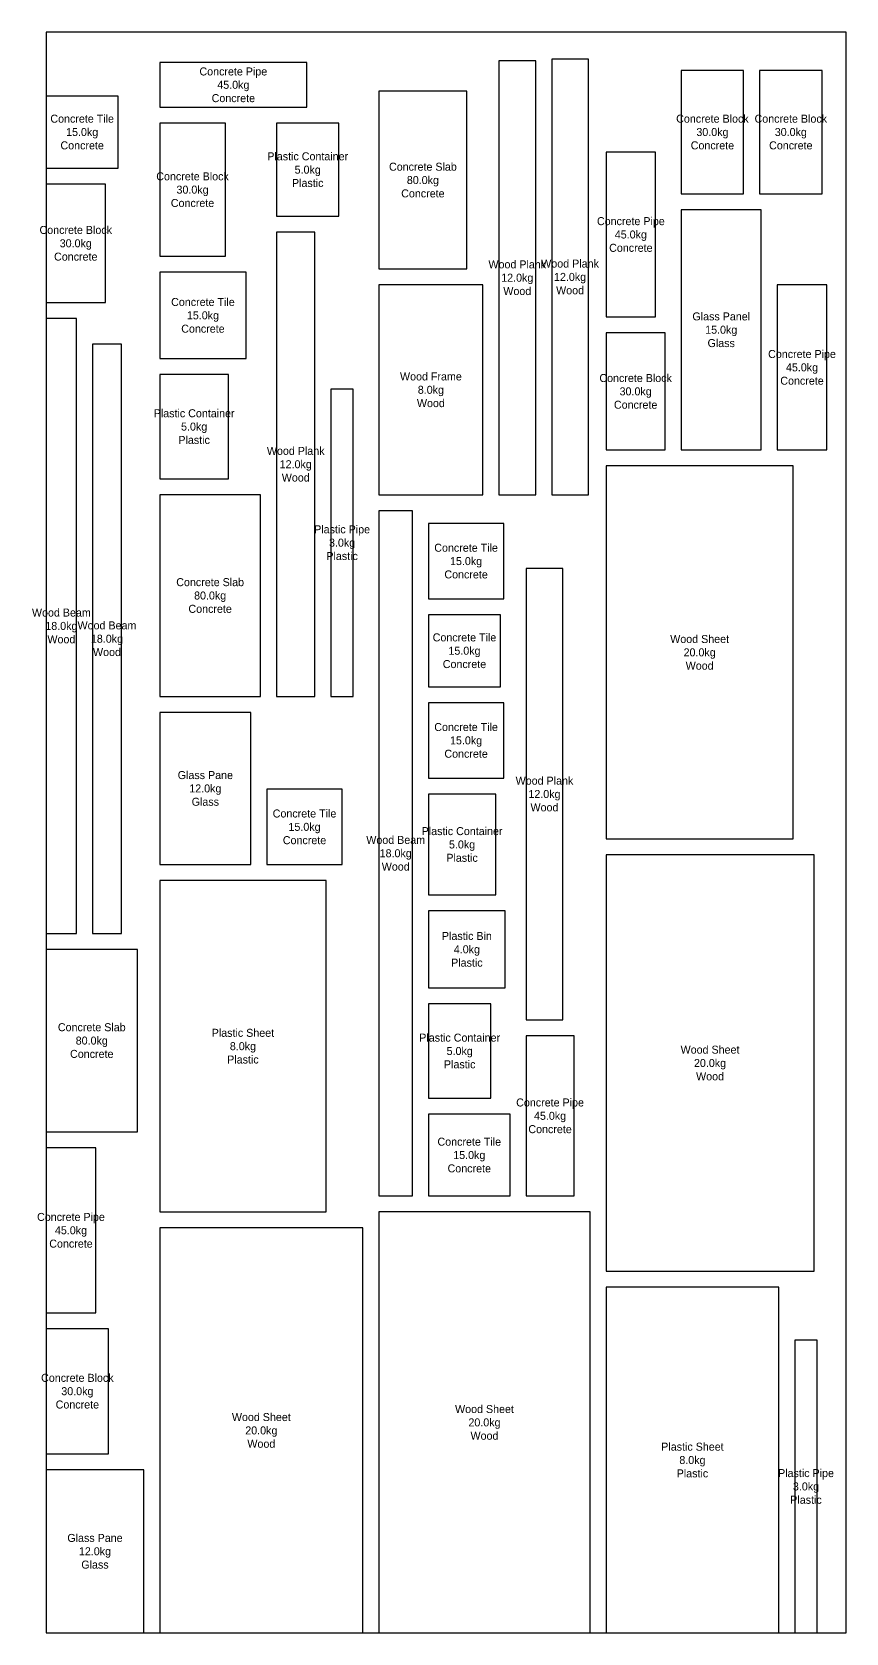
# Model space of a CAD drawing. Header units: metres. Extents: x -9 to 500, y 0 to 6375.
# Drawn here: x -9 to 500, y 2150 to 3150 of the extents above; entities that cross this region are included whole.
import ezdxf

# ---------------------------------------------------------------- set-up
doc = ezdxf.new("R2010")
doc.units = ezdxf.units.M

msp = doc.modelspace()

# ---------------------------------------------------------------- linework, layer by layer
for points in [[(0, 2150), (500, 2150), (500, 3150), (0, 3150), (0, 2150)], [(71, 3103), (163, 3103), (163, 3131), (71, 3131), (71, 3103)], [(283, 2861), (306, 2861), (306, 3132), (283, 3132), (283, 2861)], [(316, 2861), (339, 2861), (339, 3133), (316, 3133), (316, 2861)], [(397, 3049), (436, 3049), (436, 3126), (397, 3126), (397, 3049)], [(446, 3049), (485, 3049), (485, 3126), (446, 3126), (446, 3049)], [(0, 3065), (45, 3065), (45, 3110), (0, 3110), (0, 3065)], [(208, 3002), (263, 3002), (263, 3113), (208, 3113), (208, 3002)], [(71, 3010), (112, 3010), (112, 3093), (71, 3093), (71, 3010)], [(144, 3035), (183, 3035), (183, 3093), (144, 3093), (144, 3035)], [(350, 2972), (381, 2972), (381, 3075), (350, 3075), (350, 2972)], [(0, 2981), (37, 2981), (37, 3055), (0, 3055), (0, 2981)], [(397, 2889), (447, 2889), (447, 3039), (397, 3039), (397, 2889)], [(144, 2735), (168, 2735), (168, 3025), (144, 3025), (144, 2735)], [(71, 2946), (125, 2946), (125, 3000), (71, 3000), (71, 2946)], [(208, 2861), (273, 2861), (273, 2992), (208, 2992), (208, 2861)], [(457, 2889), (488, 2889), (488, 2992), (457, 2992), (457, 2889)], [(0, 2587), (19, 2587), (19, 2971), (0, 2971), (0, 2587)], [(350, 2889), (387, 2889), (387, 2962), (350, 2962), (350, 2889)], [(29, 2587), (47, 2587), (47, 2955), (29, 2955), (29, 2587)], [(71, 2871), (114, 2871), (114, 2936), (71, 2936), (71, 2871)], [(178, 2735), (192, 2735), (192, 2927), (178, 2927), (178, 2735)], [(350, 2646), (467, 2646), (467, 2879), (350, 2879), (350, 2646)], [(71, 2735), (134, 2735), (134, 2861), (71, 2861), (71, 2735)], [(208, 2423), (229, 2423), (229, 2851), (208, 2851), (208, 2423)], [(239, 2796), (286, 2796), (286, 2843), (239, 2843), (239, 2796)], [(300, 2533), (323, 2533), (323, 2815), (300, 2815), (300, 2533)], [(239, 2741), (284, 2741), (284, 2786), (239, 2786), (239, 2741)], [(239, 2684), (286, 2684), (286, 2731), (239, 2731), (239, 2684)], [(71, 2630), (128, 2630), (128, 2725), (71, 2725), (71, 2630)], [(138, 2630), (185, 2630), (185, 2677), (138, 2677), (138, 2630)], [(239, 2611), (281, 2611), (281, 2674), (239, 2674), (239, 2611)], [(350, 2376), (480, 2376), (480, 2636), (350, 2636), (350, 2376)], [(71, 2413), (175, 2413), (175, 2620), (71, 2620), (71, 2413)], [(239, 2553), (287, 2553), (287, 2601), (239, 2601), (239, 2553)], [(0, 2463), (57, 2463), (57, 2577), (0, 2577), (0, 2463)], [(239, 2484), (278, 2484), (278, 2543), (239, 2543), (239, 2484)], [(300, 2423), (330, 2423), (330, 2523), (300, 2523), (300, 2423)], [(239, 2423), (290, 2423), (290, 2474), (239, 2474), (239, 2423)], [(0, 2350), (31, 2350), (31, 2453), (0, 2453), (0, 2350)], [(208, 2150), (340, 2150), (340, 2413), (208, 2413), (208, 2150)], [(71, 2150), (198, 2150), (198, 2403), (71, 2403), (71, 2150)], [(350, 2150), (458, 2150), (458, 2366), (350, 2366), (350, 2150)], [(0, 2262), (39, 2262), (39, 2340), (0, 2340), (0, 2262)], [(468, 2150), (482, 2150), (482, 2333), (468, 2333), (468, 2150)], [(0, 2150), (61, 2150), (61, 2252), (0, 2252), (0, 2150)]]:
    msp.add_lwpolyline(points, close=True)

# ---------------------------------------------------------------- texts
at = {"char_height": 5, "attachment_point": 5}
for s, insert in [('Concrete Pipe\\P45.0kg\\PConcrete', (117, 3117)), ('Concrete Tile\\P15.0kg\\PConcrete', (22.5, 3087.5)), ('Concrete Block\\P30.0kg\\PConcrete', (416.5, 3087.5)), ('Concrete Block\\P30.0kg\\PConcrete', (465.5, 3087.5)), ('Plastic Container\\P5.0kg\\PPlastic', (163.5, 3064)), ('Concrete Block\\P30.0kg\\PConcrete', (91.5, 3051.5)), ('Concrete Slab\\P80.0kg\\PConcrete', (235.5, 3057.5)), ('Concrete Pipe\\P45.0kg\\PConcrete', (365.5, 3023.5)), ('Concrete Block\\P30.0kg\\PConcrete', (18.5, 3018)), ('Wood Plank\\P12.0kg\\PWood', (294.5, 2996.5)), ('Wood Plank\\P12.0kg\\PWood', (327.5, 2997)), ('Concrete Tile\\P15.0kg\\PConcrete', (98, 2973)), ('Glass Panel\\P15.0kg\\PGlass', (422, 2964)), ('Concrete Pipe\\P45.0kg\\PConcrete', (472.5, 2940.5)), ('Wood Frame\\P8.0kg\\PWood', (240.5, 2926.5)), ('Concrete Block\\P30.0kg\\PConcrete', (368.5, 2925.5)), ('Plastic Container\\P5.0kg\\PPlastic', (92.5, 2903.5)), ('Wood Plank\\P12.0kg\\PWood', (156, 2880)), ('Plastic Pipe\\P3.0kg\\PPlastic', (185, 2831)), ('Concrete Tile\\P15.0kg\\PConcrete', (262.5, 2819.5)), ('Concrete Slab\\P80.0kg\\PConcrete', (102.5, 2798)), ('Wood Beam\\P18.0kg\\PWood', (9.5, 2779)), ('Wood Beam\\P18.0kg\\PWood', (38, 2771)), ('Concrete Tile\\P15.0kg\\PConcrete', (261.5, 2763.5)), ('Wood Sheet\\P20.0kg\\PWood', (408.5, 2762.5)), ('Concrete Tile\\P15.0kg\\PConcrete', (262.5, 2707.5)), ('Glass Pane\\P12.0kg\\PGlass', (99.5, 2677.5)), ('Wood Plank\\P12.0kg\\PWood', (311.5, 2674)), ('Concrete Tile\\P15.0kg\\PConcrete', (161.5, 2653.5)), ('Plastic Container\\P5.0kg\\PPlastic', (260, 2642.5)), ('Wood Beam\\P18.0kg\\PWood', (218.5, 2637)), ('Plastic Bin\\P4.0kg\\PPlastic', (263, 2577)), ('Concrete Slab\\P80.0kg\\PConcrete', (28.5, 2520)), ('Plastic Sheet\\P8.0kg\\PPlastic', (123, 2516.5)), ('Plastic Container\\P5.0kg\\PPlastic', (258.5, 2513.5)), ('Wood Sheet\\P20.0kg\\PWood', (415, 2506)), ('Concrete Pipe\\P45.0kg\\PConcrete', (315, 2473)), ('Concrete Tile\\P15.0kg\\PConcrete', (264.5, 2448.5)), ('Concrete Pipe\\P45.0kg\\PConcrete', (15.5, 2401.5)), ('Concrete Block\\P30.0kg\\PConcrete', (19.5, 2301)), ('Wood Sheet\\P20.0kg\\PWood', (274, 2281.5)), ('Wood Sheet\\P20.0kg\\PWood', (134.5, 2276.5)), ('Plastic Sheet\\P8.0kg\\PPlastic', (404, 2258)), ('Plastic Pipe\\P3.0kg\\PPlastic', (475, 2241.5)), ('Glass Pane\\P12.0kg\\PGlass', (30.5, 2201))]:
    msp.add_mtext(s, dxfattribs=dict(at, insert=insert))

doc.saveas('drawing.dxf')
